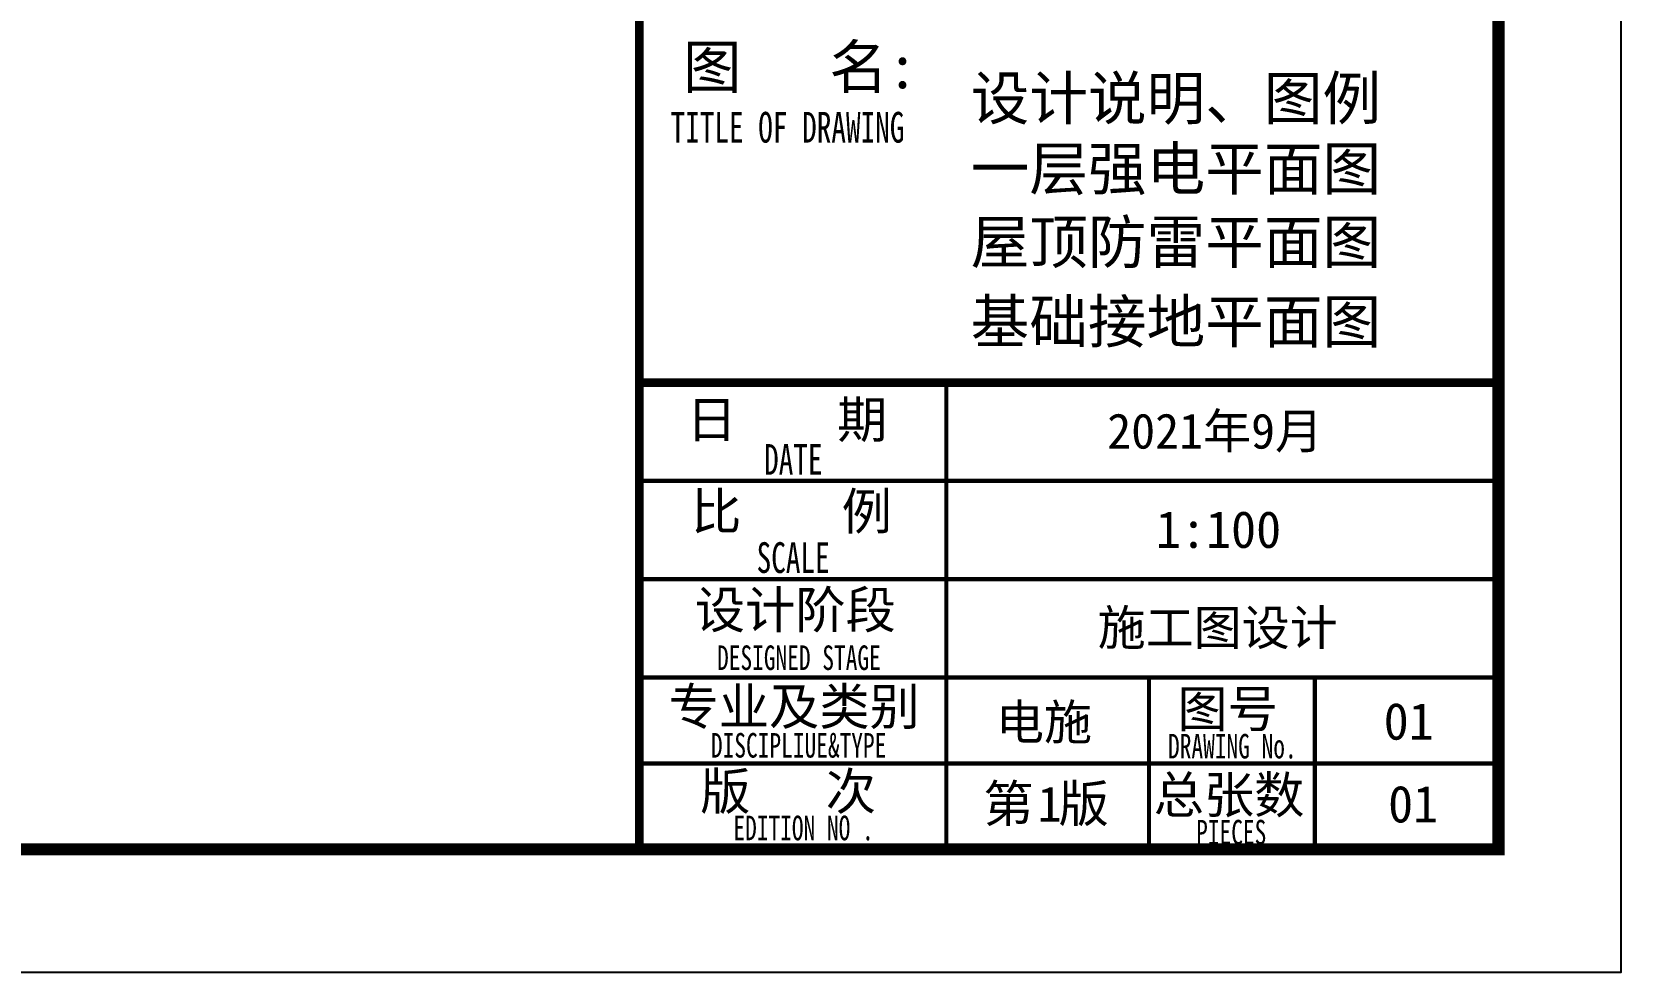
# Model space of a CAD drawing. Extents: x 4507539 to 10427425, y -64707 to 868222.
# Drawn here: x 4705006 to 4717948, y 274830 to 282485 of the extents above; entities that cross this region are included whole.
import ezdxf

# ---------------------------------------------------------------- set-up
doc = ezdxf.new("R2010")
doc.units = 0
doc.header["$LTSCALE"] = 1000
doc.header["$MEASUREMENT"] = 0
for name, color, linetype in [('C-Sheet-图框', 101, 'CONTINUOUS'), ('图框', 140, 'CONTINUOUS'), ('图签文字', 147, 'CONTINUOUS')]:
    doc.layers.add(name, color=color, linetype=linetype)
doc.layers.add('图签', color=147, linetype='CONTINUOUS', lineweight=18)
doc.styles.add('宋体', font='', dxfattribs={"height": 4})
doc.styles.add('建筑图签-1', font='simhei.ttf', dxfattribs={"width": 0.7})
doc.styles.get('宋体').set_extended_font_data('SimSun')

msp = doc.modelspace()

# ---------------------------------------------------------------- linework, layer by layer
at = {"layer": '图框'}
msp.add_lwpolyline([(4633848, 274830), (4717948, 274830), (4717948, 334230), (4633848, 334230)], close=True, dxfattribs=at)
at = {"layer": '图框', "const_width": 100}
msp.add_lwpolyline([(4636348, 275830), (4716948, 275830), (4716948, 333230), (4636348, 333230)], close=True, dxfattribs=at)
at = {"layer": '图框'}
for points, const_width in [([(4709953, 275830), (4709953, 333230)], 70), ([(4709953, 279630), (4716953, 279630)], 70), ([(4712453, 277230), (4712453, 279630)], 35), ([(4709953, 278830), (4716953, 278830)], 35), ([(4709953, 278030), (4716953, 278030)], 35), ([(4709953, 277230), (4716953, 277230)], 35), ([(4709953, 277230), (4716453, 277230)], 35), ([(4712453, 275830), (4712453, 277230)], 35), ([(4714103, 275830), (4714103, 277230)], 35), ([(4714103, 275830), (4714103, 277230)], 35), ([(4714103, 275830), (4714103, 277230)], 35), ([(4715453, 275830), (4715453, 277230)], 35), ([(4709953, 276530), (4714103, 276530)], 35), ([(4714103, 276530), (4716953, 276530)], 35)]:
    msp.add_lwpolyline(points, dxfattribs=dict(at, const_width=const_width))

# ---------------------------------------------------------------- texts
at = {"layer": 'C-Sheet-图框', "color": 1, "style": '宋体'}
for s, height, p in [('设计说明、图例', 350, (4712651, 281770)), ('一层强电平面图', 350, (4712651, 281197)), ('屋顶防雷平面图', 350, (4712651, 280600)), ('基础接地平面图', 350, (4712651, 279953)), ('01', 300, (4716014, 276723))]:
    msp.add_text(s, height=height, dxfattribs=at).set_placement(p)
at = {"layer": '图框', "style": '建筑图签-1', "width": 0.7}
for s, height, p in [('TITLE OF DRAWING', 250, (4710207, 281583)), ('DATE', 250, (4710969, 278879)), ('SCALE', 250, (4710908, 278080)), ('DESIGNED STAGE', 200, (4710586, 277290)), ('DISCIPLIUE&TYPE', 200, (4710536, 276577)), ('DRAWING No.', 200, (4714258, 276570)), ('EDITION NO .', 200, (4710719, 275904)), ('PIECES', 200, (4714487, 275870))]:
    msp.add_text(s, height=height, dxfattribs=at).set_placement(p)
at = {"layer": '图签', "color": 2, "style": '宋体'}
for s, height, p in [('2021年9月', 286.7, (4713763, 279092)), ('1:100', 300, (4714159, 278284)), ('施工图设计', 286.7, (4713685, 277492)), ('电施', 286.7, (4712857, 276723)), ('1', 287, (4713196, 276055)), ('01', 300, (4716050, 276049))]:
    msp.add_text(s, height=height, dxfattribs=at).set_placement(p)
at = {"layer": '图签文字', "color": 7, "style": '建筑图签-1'}
for s, height, p in [('图   名:', 350, (4710308, 282025)), ('日    期', 300, (4710337, 279179)), ('比    例', 300, (4710375, 278432)), ('设计阶段', 300, (4710405, 277630)), ('专业及类别', 300, (4710191, 276843)), ('图号', 300, (4714334, 276824)), ('版   次 ', 300, (4710449, 276153)), ('总张数', 300, (4714141, 276124)), ('第 版', 300, (4712754, 276053))]:
    msp.add_text(s, height=height, dxfattribs=at).set_placement(p)

doc.saveas('drawing.dxf')
